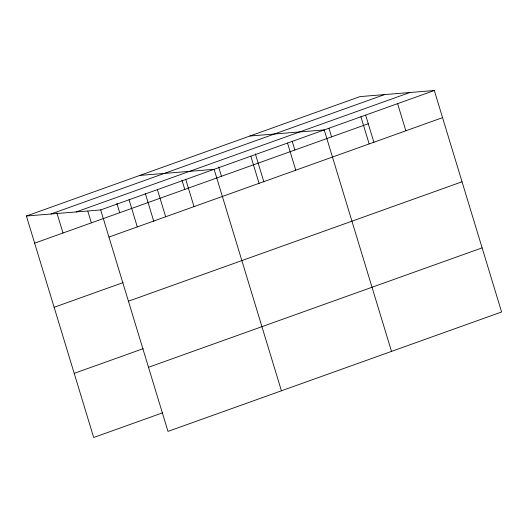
<?xml version="1.0" encoding="UTF-8"?>
<svg xmlns="http://www.w3.org/2000/svg" width="528" height="528" viewBox="0 0 528 528"><rect width="100%" height="100%" fill="white"/><g stroke="black" fill="none" stroke-linecap="round" stroke-linejoin="round"><path stroke-width="0.79" d="M26.4 216.011L360.01 96.598L434.313 90.512L501.6 311.989L167.99 431.402L100.696 209.926L26.4 216.011L93.687 437.488L162.664 412.797M50.919 214.005L384.529 94.591M76.177 211.933L409.794 92.519M100.696 209.926L434.313 90.512M34.643 243.157L368.26 123.743M108.946 237.065L442.556 117.652M54.133 307.283L123.11 282.592M128.429 301.198L462.04 181.784M74.204 373.355L143.18 348.671M148.507 367.27L482.117 247.856M249.922 136.006L324.218 129.921L391.505 351.391M139.828 175.415L214.13 169.323L281.417 390.799M397.61 103.646L405.86 130.786M365.666 115.21L373.963 142.514M360.914 116.78L369.164 143.926M328.97 128.344L331.558 136.877M292.274 141.484L294.862 150.011M287.522 143.055L295.766 170.194M255.341 153.839L263.868 181.916M250.826 156.189L259.07 183.328M218.638 166.98L221.47 176.286M185.77 179.474L194.014 206.613M181.942 180.114L184.774 189.42M157.41 189.625L165.66 216.764M145.246 193.248L153.773 221.324M129.056 199.775L137.3 226.915M116.893 203.399L119.717 212.705M87.826 211.22L91.357 222.856M56.879 212.843L63.004 233.006"/></g></svg>
